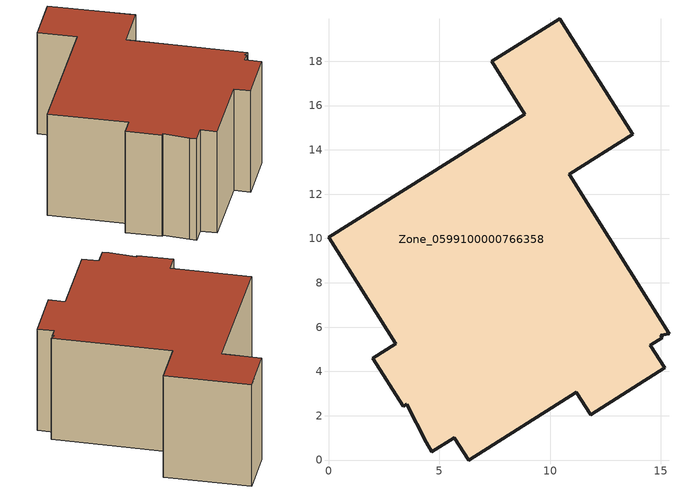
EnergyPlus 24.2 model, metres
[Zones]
Zone_0599100000766358
 floor ground (C_G): 15.06,5.51 14.53,5.17 15.16,4.17 11.84,2.05 11.19,3.06 6.33,0 5.68,1.02 4.67,0.38 4.41,0.79 3.53,2.52 3.38,2.42 2.01,4.6 3.03,5.25 0,10.07 8.87,15.62 7.38,17.99 10.43,19.91 13.72,14.7 10.86,12.9 15.37,5.7 15,5.63 z0
 wall outside (C_F): 13.72,14.7 10.43,19.91 7.38,17.99 8.87,15.62 0,10.07 3.03,5.25 2.01,4.6 3.38,2.42 3.53,2.52 4.41,0.79 4.67,0.38 5.68,1.02 6.33,0 11.19,3.06 11.84,2.05 15.16,4.17 14.53,5.17 15.06,5.51 15,5.63 15.37,5.7 10.86,12.9 13.72,14.7 z0:8.1
 roof outside (C_R): 14.53,5.17 15.06,5.51 15,5.63 15.37,5.7 10.86,12.9 13.72,14.7 10.43,19.91 7.38,17.99 8.87,15.62 0,10.07 3.03,5.25 2.01,4.6 3.38,2.42 3.53,2.52 4.41,0.79 4.67,0.38 5.68,1.02 6.33,0 11.19,3.06 11.84,2.05 15.16,4.17 z8.1
[BUILDING]
Pand.0599100000766358: North Axis=0; Terrain=City; Loads Convergence Tolerance Value=0.04; Temperature Convergence Tolerance Value=0.4; Solar Distribution=FullExterior; Maximum Number of Warmup Days=25; Minimum Number of Warmup Days=1
[Site:Location]
Rotterdam.The.Hague.AP_ZH_NLD Design_Conditions: Latitude=51.96; Longitude=4.45; Time Zone=1; Elevation=-4.5
[SITE:GROUNDTEMPERATURE:BUILDINGSURFACE]
18, 18, 18, 18, 18, 18, 18, 18, 18, 18, 18, 18
[MATERIAL] Thermal Absorptance=0.9; Solar Absorptance=0.7; Visible Absorptance=0.7
Name | Roughness | Thickness | Conductivity | Density | Specific Heat
G.D.2006-2014 | MediumSmooth | 0.15 | 0.06 | 540 | 1210
F.D.2006-2014 | Rough | 0.3 | 0.12 | 1920 | 840
R.D.2006-2014 | MediumRough | 0.2 | 0.08 | 1500 | 1000
[CONSTRUCTION]
C_G: G.D.2006-2014
C_F: F.D.2006-2014
C_R: R.D.2006-2014
[ZONE]
Zone_0599100000766358: Type=1; Multiplier=1; Ceiling Height=Autocalculate; Volume=Autocalculate; Floor Area=autocalculate; Part of Total Floor Area=Yes
[ZONEINFILTRATION:DESIGNFLOWRATE]
Infil_Zone_0599100000766358: Zone or ZoneList or Space or SpaceList=Zone_0599100000766358; Schedule=AlwaysOn; Design Flow Rate Calculation Method=Flow/Area; Flow Rate per Floor Area=0.0021; Constant Term Coefficient=1; Temperature Term Coefficient=0; Velocity Term Coefficient=0; Velocity Squared Term Coefficient=0
[HVACTEMPLATE:ZONE:IDEALLOADSAIRSYSTEM]
Zone_0599100000766358: Maximum Heating Supply Air Temperature=50; Minimum Cooling Supply Air Temperature=13; Maximum Heating Supply Air Humidity Ratio=0.0156; Minimum Cooling Supply Air Humidity Ratio=0.0077; Heating Limit=NoLimit; Cooling Limit=NoLimit; Dehumidification Control Type=ConstantSensibleHeatRatio; Cooling Sensible Heat Ratio=0.7; Dehumidification Setpoint=60; Humidification Control Type=None; Humidification Setpoint=30; Outdoor Air Method=None; Outdoor Air Flow Rate per Person=0.00944; Outdoor Air Flow Rate per Zone Floor Area=0; Outdoor Air Flow Rate per Zone=0; Demand Controlled Ventilation Type=None; Outdoor Air Economizer Type=NoEconomizer; Heat Recovery Type=None; Sensible Heat Recovery Effectiveness=0.7; Latent Heat Recovery Effectiveness=0.65
[ZONECONTROL:THERMOSTAT]
ThermostatControl_Zone_0599100000766358: Zone or ZoneList=Zone_0599100000766358; Control Type Schedule=DualSetpointControlType; Control 1=Thermostat_Zone_0599100000766358; Temperature Difference Between Cutout And Setpoint=0
[THERMOSTATSETPOINT:DUALSETPOINT]
Thermostat_Zone_0599100000766358: Heating Setpoint Temperature Schedule=HeatingSetpoint_Zone_0599100000766358; Cooling Setpoint Temperature Schedule=CoolingSetpoint_Zone_0599100000766358
[SCHEDULE:COMPACT]
HeatingSetpoint_Zone_0599100000766358: Through: 12/31, For: AllDays, Until: 24:00, 21
CoolingSetpoint_Zone_0599100000766358: Through: 12/31, For: AllDays, Until: 24:00, 24
DualSetpointControlType: Through: 12/31, For: AllDays, Until: 24:00, 4
AlwaysOn: Through: 12/31, For: AllDays, Until: 24:00, 1
